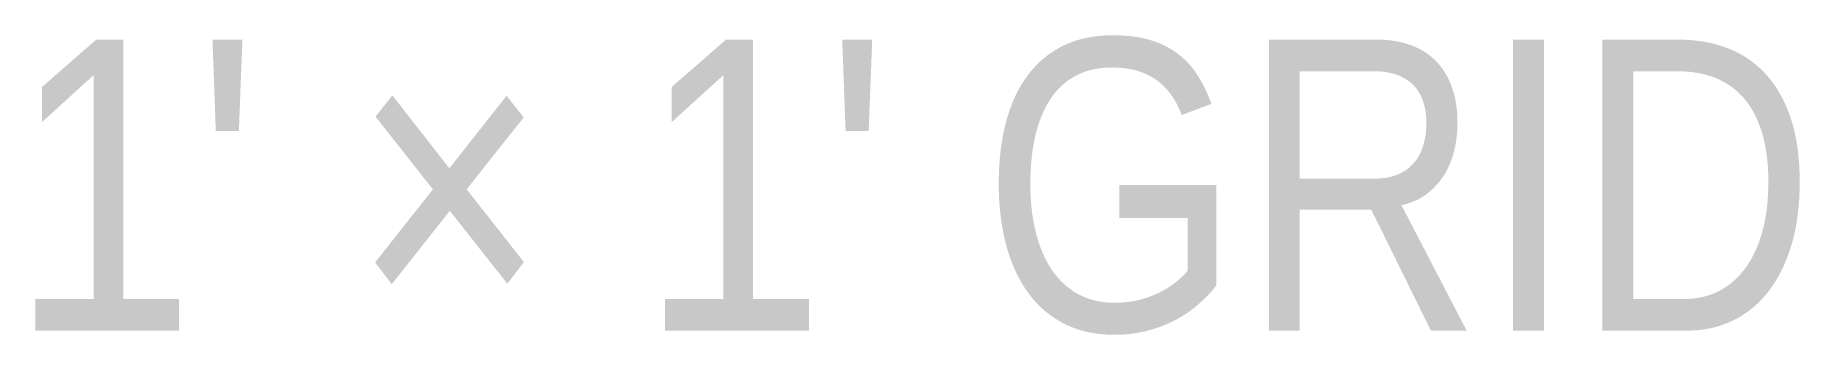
# Model space of a CAD drawing. Header units: inches. Extents: x -1.017 to -0.108, y -0.252 to -0.098.
import ezdxf

# ---------------------------------------------------------------- set-up
doc = ezdxf.new("R2010")
doc.units = ezdxf.units.IN
doc.header["$MEASUREMENT"] = 0
doc.styles.add('MtXpl_Swis721_BlkCn_', font='swissck.ttf')

msp = doc.modelspace()

# ---------------------------------------------------------------- texts
at = {"insert": (-0.1, -0.1), "char_height": 0.15, "attachment_point": 3, "style": 'MtXpl_Swis721_BlkCn_'}
msp.add_mtext("1' × 1' GRID", dxfattribs=at)

doc.saveas('drawing.dxf')
